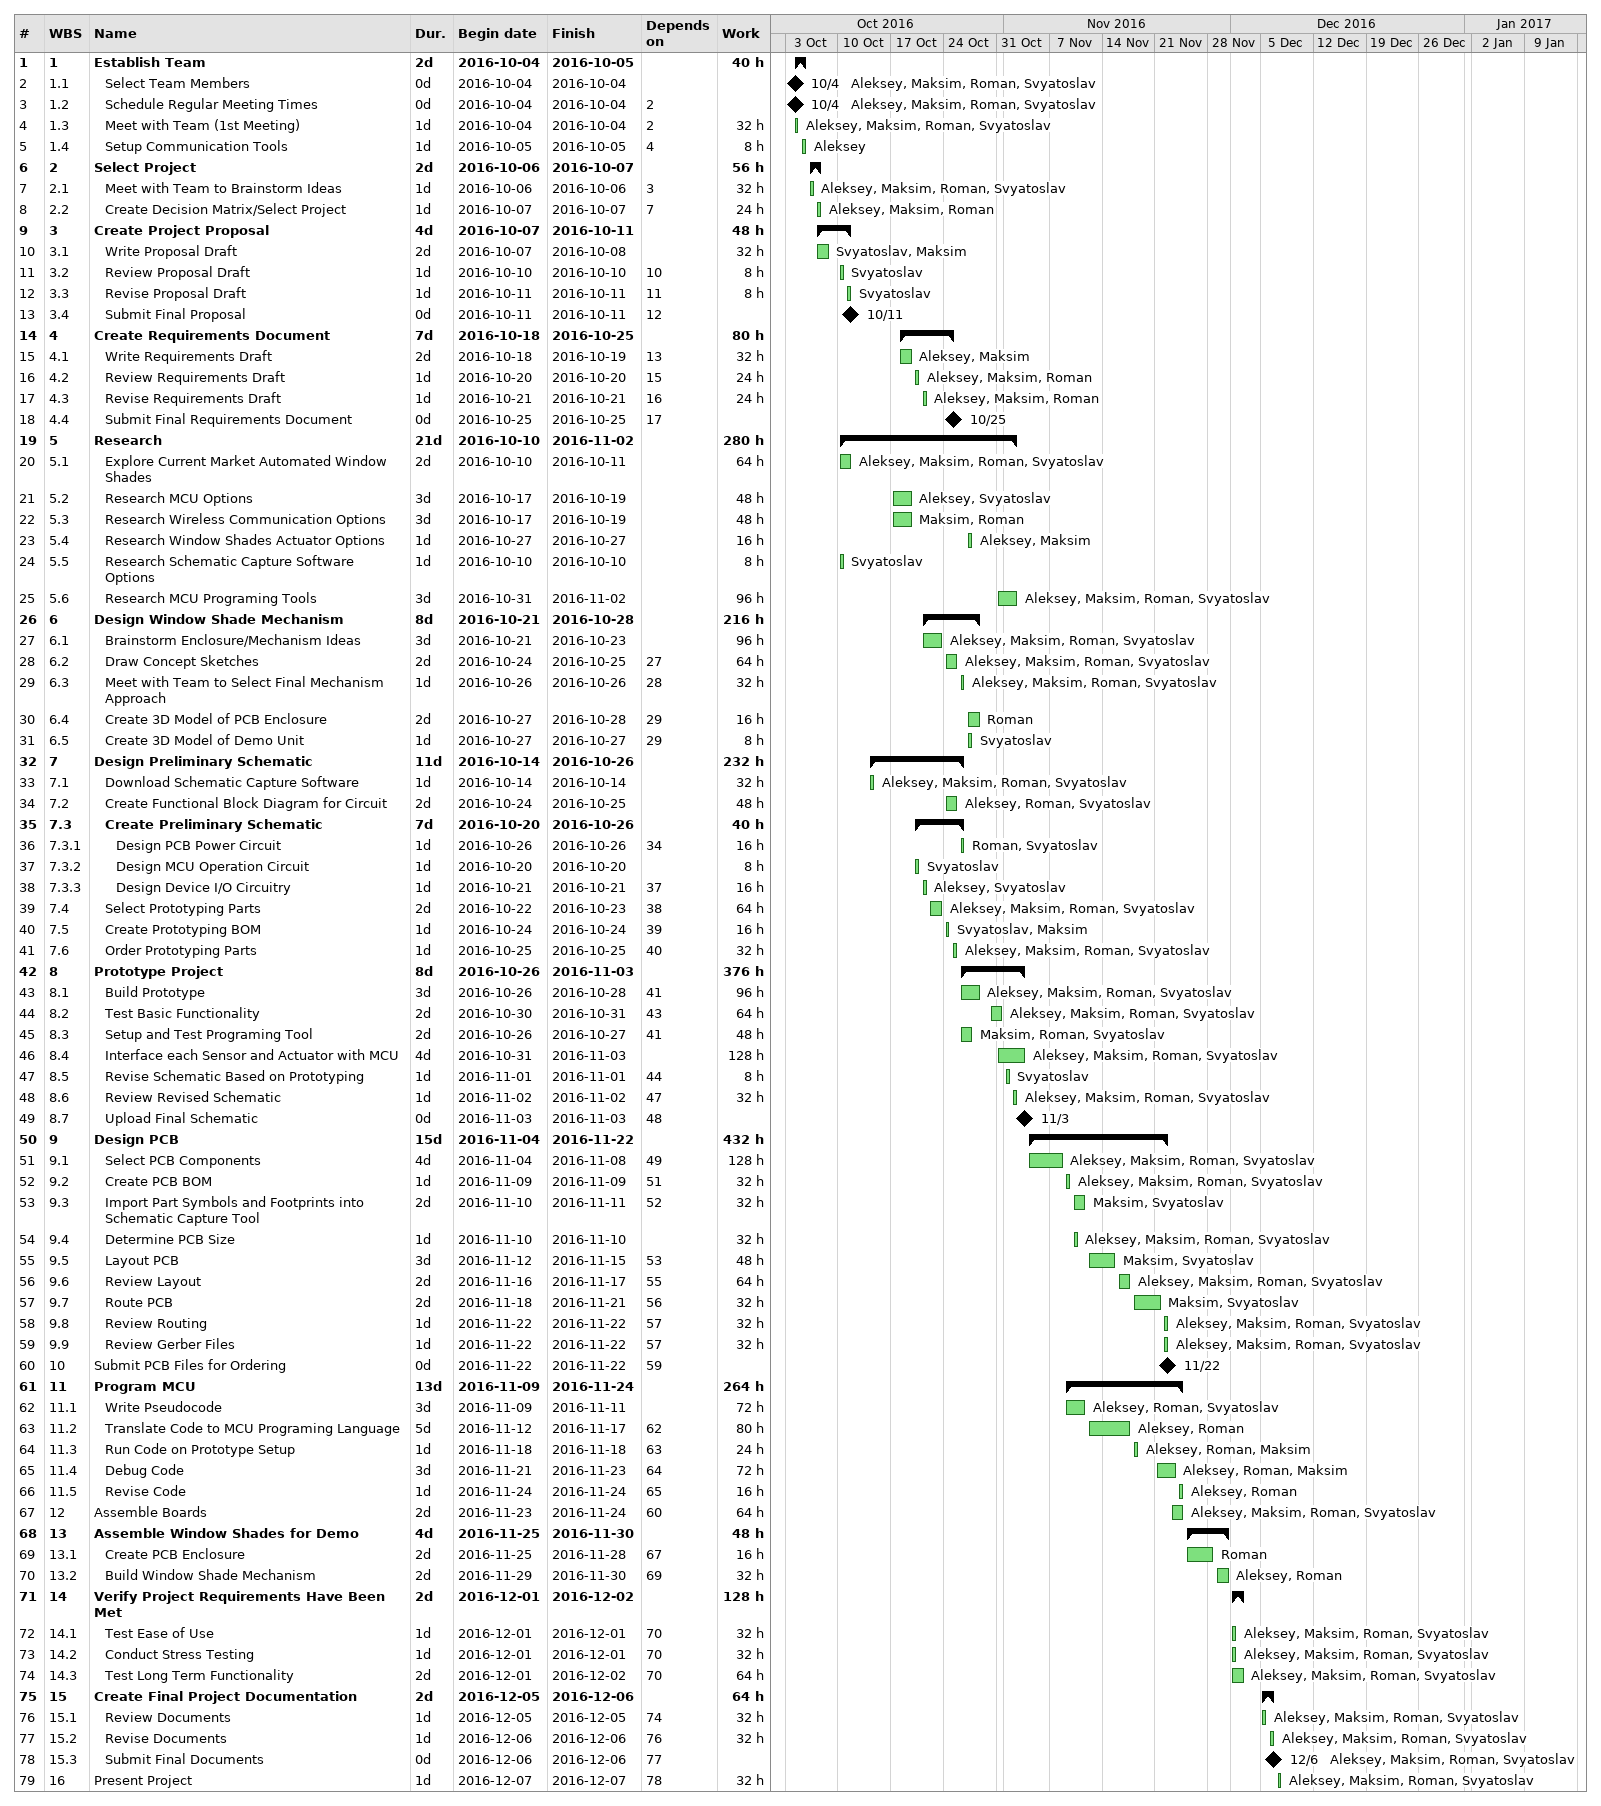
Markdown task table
| ID | WBS | Task | Duration | Start | Finish | Predecessors | Resources | Work (h) |
|---|---|---|---|---|---|---|---|---|
| 1 | 1 | **Establish Team** | 2d | 2016-10-04 | 2016-10-05 |  |  | 40 |
| 2 | 1.1 | Select Team Members | 0d | 2016-10-04 | 2016-10-04 |  | Aleksey, Maksim, Roman, Svyatoslav |  |
| 3 | 1.2 | Schedule Regular Meeting Times | 0d | 2016-10-04 | 2016-10-04 | 2 | Aleksey, Maksim, Roman, Svyatoslav |  |
| 4 | 1.3 | Meet with Team (1st Meeting) | 1d | 2016-10-04 | 2016-10-04 | 2 | Aleksey, Maksim, Roman, Svyatoslav | 32 |
| 5 | 1.4 | Setup Communication Tools | 1d | 2016-10-05 | 2016-10-05 | 4 | Aleksey | 8 |
| 6 | 2 | **Select Project** | 2d | 2016-10-06 | 2016-10-07 |  |  | 56 |
| 7 | 2.1 | Meet with Team to Brainstorm Ideas | 1d | 2016-10-06 | 2016-10-06 | 3 | Aleksey, Maksim, Roman, Svyatoslav | 32 |
| 8 | 2.2 | Create Decision Matrix/Select Project | 1d | 2016-10-07 | 2016-10-07 | 7 | Aleksey, Maksim, Roman | 24 |
| 9 | 3 | **Create Project Proposal** | 4d | 2016-10-07 | 2016-10-11 |  |  | 48 |
| 10 | 3.1 | Write Proposal Draft | 2d | 2016-10-07 | 2016-10-08 |  | Svyatoslav, Maksim | 32 |
| 11 | 3.2 | Review Proposal Draft | 1d | 2016-10-10 | 2016-10-10 | 10 | Svyatoslav | 8 |
| 12 | 3.3 | Revise Proposal Draft | 1d | 2016-10-11 | 2016-10-11 | 11 | Svyatoslav | 8 |
| 13 | 3.4 | Submit Final Proposal | 0d | 2016-10-11 | 2016-10-11 | 12 |  |  |
| 14 | 4 | **Create Requirements Document** | 7d | 2016-10-18 | 2016-10-25 |  |  | 80 |
| 15 | 4.1 | Write Requirements Draft | 2d | 2016-10-18 | 2016-10-19 | 13 | Aleksey, Maksim | 32 |
| 16 | 4.2 | Review Requirements Draft | 1d | 2016-10-20 | 2016-10-20 | 15 | Aleksey, Maksim, Roman | 24 |
| 17 | 4.3 | Revise Requirements Draft | 1d | 2016-10-21 | 2016-10-21 | 16 | Aleksey, Maksim, Roman | 24 |
| 18 | 4.4 | Submit Final Requirements Document | 0d | 2016-10-25 | 2016-10-25 | 17 |  |  |
| 19 | 5 | **Research** | 21d | 2016-10-10 | 2016-11-02 |  |  | 280 |
| 20 | 5.1 | Explore Current Market Automated Window Shades | 2d | 2016-10-10 | 2016-10-11 |  | Aleksey, Maksim, Roman, Svyatoslav | 64 |
| 21 | 5.2 | Research MCU Options | 3d | 2016-10-17 | 2016-10-19 |  | Aleksey, Svyatoslav | 48 |
| 22 | 5.3 | Research Wireless Communication Options | 3d | 2016-10-17 | 2016-10-19 |  | Maksim, Roman | 48 |
| 23 | 5.4 | Research Window Shades Actuator Options | 1d | 2016-10-27 | 2016-10-27 |  | Aleksey, Maksim | 16 |
| 24 | 5.5 | Research Schematic Capture Software Options | 1d | 2016-10-10 | 2016-10-10 |  | Svyatoslav | 8 |
| 25 | 5.6 | Research MCU Programing Tools | 3d | 2016-10-31 | 2016-11-02 |  | Aleksey, Maksim, Roman, Svyatoslav | 96 |
| 26 | 6 | **Design Window Shade Mechanism** | 8d | 2016-10-21 | 2016-10-28 |  |  | 216 |
| 27 | 6.1 | Brainstorm Enclosure/Mechanism Ideas | 3d | 2016-10-21 | 2016-10-23 |  | Aleksey, Maksim, Roman, Svyatoslav | 96 |
| 28 | 6.2 | Draw Concept Sketches | 2d | 2016-10-24 | 2016-10-25 | 27 | Aleksey, Maksim, Roman, Svyatoslav | 64 |
| 29 | 6.3 | Meet with Team to Select Final Mechanism Approach | 1d | 2016-10-26 | 2016-10-26 | 28 | Aleksey, Maksim, Roman, Svyatoslav | 32 |
| 30 | 6.4 | Create 3D Model of PCB Enclosure | 2d | 2016-10-27 | 2016-10-28 | 29 | Roman | 16 |
| 31 | 6.5 | Create 3D Model of Demo Unit | 1d | 2016-10-27 | 2016-10-27 | 29 | Svyatoslav | 8 |
| 32 | 7 | **Design Preliminary Schematic** | 11d | 2016-10-14 | 2016-10-26 |  |  | 232 |
| 33 | 7.1 | Download Schematic Capture Software | 1d | 2016-10-14 | 2016-10-14 |  | Aleksey, Maksim, Roman, Svyatoslav | 32 |
| 34 | 7.2 | Create Functional Block Diagram for Circuit | 2d | 2016-10-24 | 2016-10-25 |  | Aleksey, Roman, Svyatoslav | 48 |
| 35 | 7.3 | **Create Preliminary Schematic** | 7d | 2016-10-20 | 2016-10-26 |  |  | 40 |
| 36 | 7.3.1 | Design PCB Power Circuit | 1d | 2016-10-26 | 2016-10-26 | 34 | Roman, Svyatoslav | 16 |
| 37 | 7.3.2 | Design MCU Operation Circuit | 1d | 2016-10-20 | 2016-10-20 |  | Svyatoslav | 8 |
| 38 | 7.3.3 | Design Device I/O Circuitry | 1d | 2016-10-21 | 2016-10-21 | 37 | Aleksey, Svyatoslav | 16 |
| 39 | 7.4 | Select Prototyping Parts | 2d | 2016-10-22 | 2016-10-23 | 38 | Aleksey, Maksim, Roman, Svyatoslav | 64 |
| 40 | 7.5 | Create Prototyping BOM | 1d | 2016-10-24 | 2016-10-24 | 39 | Svyatoslav, Maksim | 16 |
| 41 | 7.6 | Order Prototyping Parts | 1d | 2016-10-25 | 2016-10-25 | 40 | Aleksey, Maksim, Roman, Svyatoslav | 32 |
| 42 | 8 | **Prototype Project** | 8d | 2016-10-26 | 2016-11-03 |  |  | 376 |
| 43 | 8.1 | Build Prototype | 3d | 2016-10-26 | 2016-10-28 | 41 | Aleksey, Maksim, Roman, Svyatoslav | 96 |
| 44 | 8.2 | Test Basic Functionality | 2d | 2016-10-30 | 2016-10-31 | 43 | Aleksey, Maksim, Roman, Svyatoslav | 64 |
| 45 | 8.3 | Setup and Test Programing Tool | 2d | 2016-10-26 | 2016-10-27 | 41 | Maksim, Roman, Svyatoslav | 48 |
| 46 | 8.4 | Interface each Sensor and Actuator with MCU | 4d | 2016-10-31 | 2016-11-03 |  | Aleksey, Maksim, Roman, Svyatoslav | 128 |
| 47 | 8.5 | Revise Schematic Based on Prototyping | 1d | 2016-11-01 | 2016-11-01 | 44 | Svyatoslav | 8 |
| 48 | 8.6 | Review Revised Schematic | 1d | 2016-11-02 | 2016-11-02 | 47 | Aleksey, Maksim, Roman, Svyatoslav | 32 |
| 49 | 8.7 | Upload Final Schematic | 0d | 2016-11-03 | 2016-11-03 | 48 |  |  |
| 50 | 9 | **Design PCB** | 15d | 2016-11-04 | 2016-11-22 |  |  | 432 |
| 51 | 9.1 | Select PCB Components | 4d | 2016-11-04 | 2016-11-08 | 49 | Aleksey, Maksim, Roman, Svyatoslav | 128 |
| 52 | 9.2 | Create PCB BOM | 1d | 2016-11-09 | 2016-11-09 | 51 | Aleksey, Maksim, Roman, Svyatoslav | 32 |
| 53 | 9.3 | Import Part Symbols and Footprints into Schematic Capture Tool | 2d | 2016-11-10 | 2016-11-11 | 52 | Maksim, Svyatoslav | 32 |
| 54 | 9.4 | Determine PCB Size | 1d | 2016-11-10 | 2016-11-10 |  | Aleksey, Maksim, Roman, Svyatoslav | 32 |
| 55 | 9.5 | Layout PCB | 3d | 2016-11-12 | 2016-11-15 | 53 | Maksim, Svyatoslav | 48 |
| 56 | 9.6 | Review Layout | 2d | 2016-11-16 | 2016-11-17 | 55 | Aleksey, Maksim, Roman, Svyatoslav | 64 |
| 57 | 9.7 | Route PCB | 2d | 2016-11-18 | 2016-11-21 | 56 | Maksim, Svyatoslav | 32 |
| 58 | 9.8 | Review Routing | 1d | 2016-11-22 | 2016-11-22 | 57 | Aleksey, Maksim, Roman, Svyatoslav | 32 |
| 59 | 9.9 | Review Gerber Files | 1d | 2016-11-22 | 2016-11-22 | 57 | Aleksey, Maksim, Roman, Svyatoslav | 32 |
| 60 | 10 | Submit PCB Files for Ordering | 0d | 2016-11-22 | 2016-11-22 | 59 |  |  |
| 61 | 11 | **Program MCU** | 13d | 2016-11-09 | 2016-11-24 |  |  | 264 |
| 62 | 11.1 | Write Pseudocode | 3d | 2016-11-09 | 2016-11-11 |  | Aleksey, Roman, Svyatoslav | 72 |
| 63 | 11.2 | Translate Code to MCU Programing Language | 5d | 2016-11-12 | 2016-11-17 | 62 | Aleksey, Roman | 80 |
| 64 | 11.3 | Run Code on Prototype Setup | 1d | 2016-11-18 | 2016-11-18 | 63 | Aleksey, Roman, Maksim | 24 |
| 65 | 11.4 | Debug Code | 3d | 2016-11-21 | 2016-11-23 | 64 | Aleksey, Roman, Maksim | 72 |
| 66 | 11.5 | Revise Code | 1d | 2016-11-24 | 2016-11-24 | 65 | Aleksey, Roman | 16 |
| 67 | 12 | Assemble Boards | 2d | 2016-11-23 | 2016-11-24 | 60 | Aleksey, Maksim, Roman, Svyatoslav | 64 |
| 68 | 13 | **Assemble Window Shades for Demo** | 4d | 2016-11-25 | 2016-11-30 |  |  | 48 |
| 69 | 13.1 | Create PCB Enclosure | 2d | 2016-11-25 | 2016-11-28 | 67 | Roman | 16 |
| 70 | 13.2 | Build Window Shade Mechanism | 2d | 2016-11-29 | 2016-11-30 | 69 | Aleksey, Roman | 32 |
| 71 | 14 | **Verify Project Requirements Have Been Met** | 2d | 2016-12-01 | 2016-12-02 |  |  | 128 |
| 72 | 14.1 | Test Ease of Use | 1d | 2016-12-01 | 2016-12-01 | 70 | Aleksey, Maksim, Roman, Svyatoslav | 32 |
| 73 | 14.2 | Conduct Stress Testing | 1d | 2016-12-01 | 2016-12-01 | 70 | Aleksey, Maksim, Roman, Svyatoslav | 32 |
| 74 | 14.3 | Test Long Term Functionality | 2d | 2016-12-01 | 2016-12-02 | 70 | Aleksey, Maksim, Roman, Svyatoslav | 64 |
| 75 | 15 | **Create Final Project Documentation** | 2d | 2016-12-05 | 2016-12-06 |  |  | 64 |
| 76 | 15.1 | Review Documents | 1d | 2016-12-05 | 2016-12-05 | 74 | Aleksey, Maksim, Roman, Svyatoslav | 32 |
| 77 | 15.2 | Revise Documents | 1d | 2016-12-06 | 2016-12-06 | 76 | Aleksey, Maksim, Roman, Svyatoslav | 32 |
| 78 | 15.3 | Submit Final Documents | 0d | 2016-12-06 | 2016-12-06 | 77 | Aleksey, Maksim, Roman, Svyatoslav |  |
| 79 | 16 | Present Project | 1d | 2016-12-07 | 2016-12-07 | 78 | Aleksey, Maksim, Roman, Svyatoslav | 32 |
